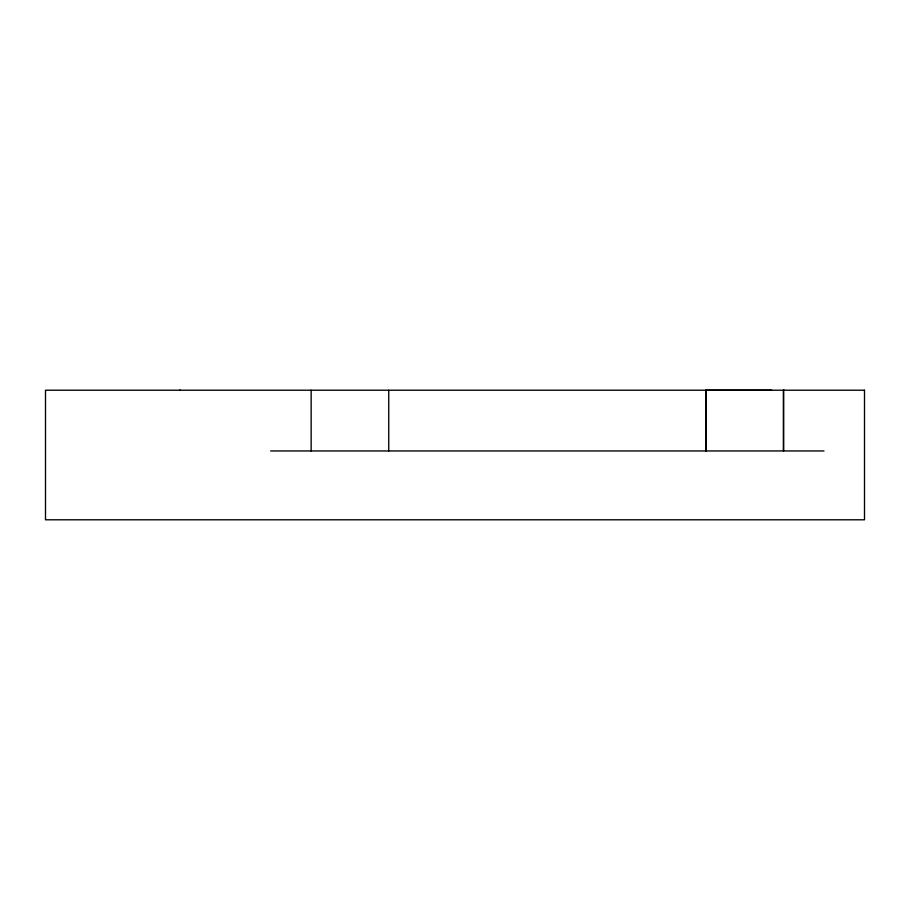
<?xml version="1.0" encoding="UTF-8"?>
<svg xmlns="http://www.w3.org/2000/svg" width="910" height="910" viewBox="0 0 910 910"><rect width="100%" height="100%" fill="white"/><g stroke="black" fill="none" stroke-linecap="round" stroke-linejoin="round"><path stroke-width="1.36" d="M705.91 390.219L705.91 450.95L705.91 390.219L771.657 390.208M783.521 390.219L783.521 450.95L783.521 390.219L784.295 390.219M179.543 390.219L180.316 390.219M270.645 450.95L824.005 450.95M388.741 390.219L388.741 450.95M311.14 390.219L311.14 450.95M864.5 390.219L45.5 390.219L45.5 519.792L864.5 519.792L864.5 390.219"/></g></svg>
